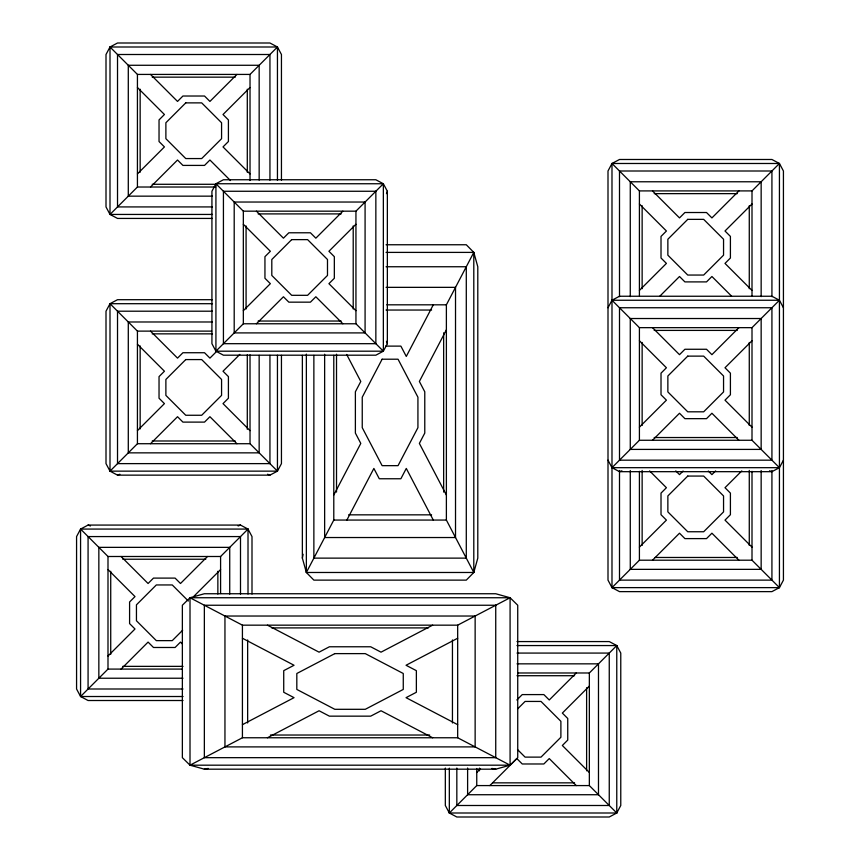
<?xml version="1.0" encoding="UTF-8"?>
<svg xmlns="http://www.w3.org/2000/svg" width="860" height="860" viewBox="0 0 860 860"><rect width="100%" height="100%" fill="white"/><g stroke="black" fill="none" stroke-linecap="round" stroke-linejoin="round"><path stroke-width="1.29" d="M386.065 244.756L466.292 244.756L473.796 252.399L477.794 266.75L477.794 558.129L473.796 572.48L466.292 580.124L313.868 580.124L306.364 572.48L302.365 558.129L303.118 554.27M386.473 193.65L387.355 191.264L383.356 183.75L375.852 179.751L223.428 179.751L215.924 183.75L211.925 191.264L211.925 343.688L215.924 351.192L223.428 355.191L375.852 355.191L383.356 351.192L387.355 343.688L387.355 191.264M333.787 495.037L360.791 443.416L355.384 433.085L355.384 391.784L360.791 381.464L346.677 354.481M433.289 304.816L406.285 356.448L400.878 346.118L385.635 346.118M386.054 252.399L473.796 252.399L473.796 572.48L306.364 572.48L333.787 520.063L333.787 355.352M473.796 572.48L446.383 520.063L446.383 304.816L473.796 252.399M346.87 520.063L373.874 468.431L379.281 478.762L400.878 478.762L406.285 468.431L433.289 520.063M446.383 329.832L419.368 381.464L424.775 391.784L424.775 433.085L419.368 443.416L446.383 495.037M281.446 180.191L281.446 54.502L277.447 46.999L269.943 43L117.519 43L110.005 46.999L106.006 54.502L106.006 206.927L110.005 214.441L117.519 218.429L212.441 218.429M212.441 299.699L117.519 299.699L110.005 303.698L106.006 311.202L106.006 463.626L110.005 471.14L117.519 475.139L269.943 475.139L277.447 471.14L281.446 463.626L281.446 355.331M252.001 594.077L252.001 536.575L248.013 529.072L240.499 525.073L88.075 525.073L80.571 529.072L76.572 536.575L76.572 689L80.571 696.514L88.075 700.513L183.008 700.513M611.987 163.486L607.999 171L607.999 580.124L611.987 587.627L619.501 591.626L771.925 591.626L779.429 587.627L783.428 580.124L783.428 171L779.429 163.486L771.925 159.487L619.501 159.487L611.987 163.486L611.987 587.627L779.429 587.627L779.429 163.486L611.987 163.486L639.41 190.909L752.005 190.909L779.429 163.486M607.999 307.751L611.987 300.248L619.501 296.248L771.925 296.248L779.429 300.248L783.428 307.751M783.428 460.175L779.429 467.679L771.925 471.678L619.501 471.678L611.987 467.679L607.999 460.175M445.329 768.055L445.329 805.497L449.329 813.001L456.832 817L609.256 817L616.77 813.001L620.769 805.497L620.769 653.073L616.77 645.559L609.256 641.571L517 641.571M137.428 173.924L164.432 146.92L159.035 141.524L159.035 119.916L164.432 114.509L137.428 87.505M236.941 74.422L209.926 101.426L204.529 96.019L182.922 96.019L177.525 101.426L150.522 74.422M212.495 214.441L110.005 214.441L137.428 187.018L137.428 74.422L110.005 46.999L277.447 46.999L277.447 180.321M137.428 74.422L250.024 74.422L277.447 46.999M150.522 187.018L177.525 160.014L182.922 165.41L204.529 165.41L209.926 160.014L230.469 180.546M250.024 87.505L223.019 114.509L228.416 119.916L228.416 141.524L223.019 146.92L250.024 173.924M243.337 310.686L270.352 283.671L264.945 278.274L264.945 256.667L270.352 251.27L243.337 224.267M342.85 211.173L315.846 238.177L310.438 232.78L288.842 232.78L283.435 238.177L256.43 211.173M215.924 351.192L243.337 323.769L243.337 211.173L215.924 183.75L383.356 183.75L383.356 351.192L215.924 351.192L215.924 183.75M243.337 211.173L355.943 211.173L383.356 183.75M137.428 430.634L164.432 403.619L159.035 398.223L159.035 376.615L164.432 371.219L137.428 344.204M216.462 351.589L209.926 358.125L204.529 352.729L182.922 352.729L177.525 358.125L150.522 331.121M256.43 323.769L283.435 296.764L288.842 302.161L310.438 302.161L315.846 296.764L342.85 323.769M355.943 224.267L328.928 251.27L334.336 256.667L334.336 278.274L328.928 283.671L355.943 310.686M277.447 355.244L277.447 471.14L110.005 471.14L137.428 443.717L137.428 331.121L110.005 303.698L212.495 303.698M150.522 443.717L177.525 416.713L182.922 422.11L204.529 422.11L209.926 416.713L236.941 443.717M239.822 354.406L223.019 371.219L228.416 376.615L228.416 398.223L223.019 403.619L250.024 430.634M107.994 655.997L134.998 628.993L129.591 623.597L129.591 601.989L134.998 596.593L107.994 569.578M207.496 556.495L180.493 583.499L175.096 578.103L153.488 578.103L148.081 583.499L121.077 556.495M80.571 696.514L107.994 669.091L107.994 556.495L80.571 529.072L80.571 696.514L183.062 696.514M107.994 556.495L220.59 556.495L248.013 529.072L248.013 594.024M121.077 669.091L148.081 642.087L153.488 647.483L175.096 647.483L180.493 642.087L182.363 643.946M193.586 596.593L220.59 569.578M182.664 630.219L172.258 640.635L156.326 640.635L136.45 620.759L136.45 604.827L156.326 584.95L172.258 584.95L188.351 601.043M639.41 290.422L666.414 263.407L661.017 258.011L661.017 236.403L666.414 231.007L639.41 204.003M738.923 190.909L711.919 217.913L706.511 212.517L684.904 212.517L679.508 217.913L652.504 190.909M659.899 296.109L679.508 276.501L684.904 281.897L706.511 281.897L711.919 276.501L731.527 296.109M752.005 204.003L725.001 231.007L730.409 236.403L730.409 258.011L725.001 263.407L752.005 290.422M639.41 427.173L666.414 400.169L661.017 394.762L661.017 373.165L666.414 367.757L639.41 340.754M738.923 327.66L711.919 354.675L706.511 349.267L684.904 349.267L679.508 354.675L652.504 327.66M639.41 440.266L611.987 467.679L779.429 467.679L752.005 440.266L752.005 327.66L779.429 300.248L611.987 300.248L639.41 327.66L639.41 440.266L752.005 440.266M652.504 440.266L679.508 413.252L684.904 418.659L706.511 418.659L711.919 413.252L738.923 440.266M752.005 340.754L725.001 367.757L730.409 373.165L730.409 394.762L725.001 400.169L752.005 427.173M683.109 471.022L679.508 474.623L675.777 470.893M639.41 547.121L666.414 520.117L661.017 514.71L661.017 493.102L666.414 487.706L649.612 470.904M715.638 470.893L711.919 474.623L708.317 471.022M611.987 587.627L639.41 560.204L752.005 560.204L779.429 587.627M652.504 560.204L679.508 533.2L684.904 538.607L706.511 538.607L711.919 533.2L738.923 560.204M741.804 470.904L725.001 487.706L730.409 493.102L730.409 514.71L725.001 520.117L752.005 547.121M516.849 699.986L522.246 694.59L543.853 694.59L549.25 699.986L576.254 672.982M517.516 709.016L525.084 701.438L541.015 701.438L560.892 721.314L560.892 737.246L541.015 757.122L525.084 757.122L517.516 749.554M476.752 772.495L480.471 768.765M449.329 813.001L476.752 785.578L589.347 785.578L616.77 813.001L449.329 813.001L449.329 768.163M589.347 785.578L589.347 672.982L616.77 645.559L516.957 645.559M489.834 785.578L516.849 758.574L522.246 763.981L543.853 763.981L549.25 758.574L576.254 785.578M589.347 686.076L562.343 713.08L567.74 718.476L567.74 740.084L562.343 745.491L589.347 772.495M190.006 597.743L182.363 605.246L182.363 757.671L190.006 765.185L204.357 769.184L495.736 769.184L510.087 765.185L517.731 757.671L517.731 605.246L510.087 597.743L495.736 593.744L204.357 593.744L190.006 597.743L190.006 765.185L510.087 765.185L510.087 597.743L190.006 597.743L242.423 625.166L457.671 625.166L510.087 597.743M242.423 724.668L294.045 697.664L283.725 692.268L283.725 670.66L294.045 665.264L242.423 638.249M432.644 625.166L381.023 652.17L370.692 646.774L329.391 646.774L319.071 652.17L267.438 625.166M190.006 765.185L242.423 737.762L457.671 737.762L510.087 765.185M267.438 737.762L319.071 710.758L329.391 716.154L370.692 716.154L381.023 710.758L432.644 737.762M457.671 638.249L406.038 665.264L416.369 670.66L416.369 692.268L406.038 697.664L457.671 724.668M117.519 475.139L119.906 474.247M238.112 525.965L240.499 525.073M619.501 471.678L621.887 470.796M204.357 769.184L208.217 768.432M152.209 77.153L235.242 77.153M152.209 184.287L216.494 184.287M137.428 187.018L215.666 187.018M654.191 193.64L737.224 193.64M212.42 196.155L128.291 196.155L128.291 65.274L259.161 65.274L259.161 180.127M212.441 206.927L117.519 206.927L117.519 54.502L269.943 54.502L269.943 180.191M258.129 213.903L341.151 213.903M386.065 266.75L466.292 266.75L466.292 558.129L313.868 558.129L313.868 355.373M386.075 287.348L455.52 287.348L455.52 537.532L324.639 537.532L324.639 354.234M386.753 304.816L446.383 304.816M386.065 310.041L431.591 310.041M212.441 311.202L117.519 311.202L117.519 463.626L269.943 463.626L269.943 355.331M258.129 321.038L341.151 321.038M212.42 321.984L128.291 321.984L128.291 452.854L259.161 452.854L259.161 355.363M243.337 323.769L355.943 323.769L383.356 351.192M639.41 327.66L752.005 327.66M654.191 330.401L737.224 330.401M137.428 331.121L211.678 331.121M152.209 333.852L212.474 333.852M654.191 437.536L737.224 437.536M152.209 440.987L235.242 440.987M137.428 443.717L250.024 443.717L277.447 471.14M348.569 514.839L431.591 514.839M333.787 520.063L446.383 520.063M80.571 529.072L248.013 529.072M655.159 557.474L737.224 557.474M122.776 559.226L205.809 559.226M271.738 627.897L428.355 627.897M517 653.073L609.256 653.073L609.256 805.497L456.832 805.497L456.832 768.055M517.021 663.845L598.485 663.845L598.485 794.726L467.614 794.726L467.614 768.012M122.776 666.36L183.04 666.36M107.994 669.091L182.234 669.091M517.763 672.982L589.347 672.982M516.978 675.713L574.566 675.713M182.986 678.228L98.846 678.228L98.846 547.358L229.727 547.358L229.727 594.099M183.008 689L88.075 689L88.075 536.575L240.499 536.575L240.499 594.077M270.395 735.031L429.688 735.031M492.877 782.847L574.566 782.847M491.877 768.432L495.736 769.184M769.528 470.796L771.925 471.678M267.546 474.247L269.943 475.139M88.075 525.073L90.472 525.965M386.473 341.291L387.355 343.688M771.925 296.678L771.925 171L619.501 171L619.501 296.678M771.925 470.485L771.925 580.124L619.501 580.124L619.501 470.485M761.154 296.625L761.154 181.772L630.272 181.772L630.272 296.625M761.154 470.527L761.154 569.352L630.272 569.352L630.272 470.527M752.005 190.909L752.005 295.657M752.005 471.334L752.005 560.204M749.275 205.69L749.275 288.723M749.275 342.452L749.275 425.474M749.275 470.431L749.275 545.423M642.14 205.69L642.14 288.723M642.14 342.452L642.14 425.474M642.14 470.431L642.14 545.423M639.41 190.909L639.41 295.657M639.41 471.334L639.41 560.204M616.77 645.559L616.77 813.001M586.617 687.763L586.617 770.796M479.482 768.12L479.482 770.796M476.752 768.507L476.752 785.578M457.671 625.166L457.671 737.762M452.446 639.947L452.446 722.98M443.652 332.798L443.652 492.081M355.943 211.173L355.943 323.769M353.213 225.954L353.213 308.987M336.518 354.212L336.518 492.081M306.364 354.116L306.364 572.48M302.365 355.373L302.365 558.129M250.024 74.422L250.024 180.471M250.024 354.847L250.024 443.717M247.648 639.947L247.648 722.98M247.293 89.204L247.293 172.236M247.293 354.847L247.293 429.301M246.078 225.954L246.078 308.987M242.423 625.166L242.423 737.762M220.59 556.495L220.59 593.508M217.859 571.276L217.859 594.045M140.158 89.204L140.158 172.236M140.158 345.903L140.158 428.936M110.725 571.276L110.725 654.309M110.005 46.999L110.005 214.441M110.005 303.698L110.005 471.14M382.119 359.211L362.243 397.212L362.243 427.667L382.119 465.658L398.04 465.658L417.928 427.667L417.928 397.212L398.04 359.211L382.119 359.211M185.76 102.877L165.883 122.754L165.883 138.686L185.76 158.562L201.691 158.562L221.568 138.686L221.568 122.754L201.691 102.877L185.76 102.877M291.68 239.628L271.803 259.505L271.803 275.437L291.68 295.313L307.6 295.313L327.488 275.437L327.488 259.505L307.6 239.628L291.68 239.628M185.76 359.577L165.883 379.454L165.883 395.385L185.76 415.262L201.691 415.262L221.568 395.385L221.568 379.454L201.691 359.577L185.76 359.577M687.742 219.364L667.865 239.241L667.865 255.173L687.742 275.05L703.673 275.05L723.55 255.173L723.55 239.241L703.673 219.364L687.742 219.364M687.742 356.126L667.865 376.003L667.865 391.923L687.742 411.811L703.673 411.811L723.55 391.923L723.55 376.003L703.673 356.126L687.742 356.126M687.742 476.064L667.865 495.94L667.865 511.872L687.742 531.749L703.673 531.749L723.55 511.872L723.55 495.94L703.673 476.064L687.742 476.064M334.819 653.621L296.818 673.498L296.818 689.43L334.819 709.307L365.274 709.307L403.265 689.43L403.265 673.498L365.274 653.621L334.819 653.621M375.852 191.264L223.428 191.264L223.428 343.688L375.852 343.688L375.852 191.264M365.081 202.035L234.2 202.035L234.2 332.906L365.081 332.906L365.081 202.035M771.925 307.751L619.501 307.751L619.501 460.175L771.925 460.175L771.925 307.751M761.154 318.522L630.272 318.522L630.272 449.404L761.154 449.404L761.154 318.522M495.736 605.246L204.357 605.246L204.357 757.671L495.736 757.671L495.736 605.246M475.139 616.029L224.954 616.029L224.954 746.899L475.139 746.899L475.139 616.029"/></g></svg>
